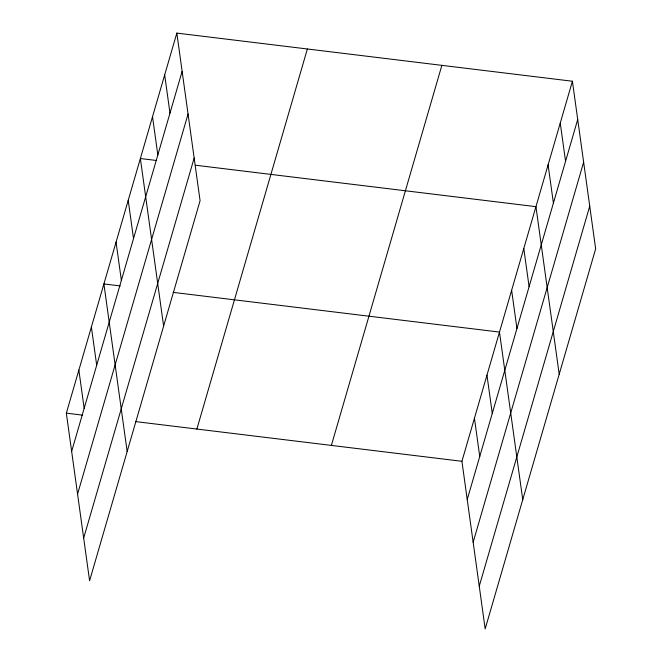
<?xml version="1.0" encoding="UTF-8"?>
<svg xmlns="http://www.w3.org/2000/svg" width="662" height="662" viewBox="0 0 662 662"><rect width="100%" height="100%" fill="white"/><g stroke="black" fill="none" stroke-linecap="round" stroke-linejoin="round"><path stroke-width="0.99" d="M176.828 33.1L200.081 200.702L89.593 580.764L66.341 413.162L176.828 33.1L572.407 81.236L595.659 248.838L485.172 628.9L461.919 461.298L572.407 81.236M71.645 451.41L182.133 71.347M77.57 494.1L188.058 114.038M83.669 538.074L194.165 158.011M196.879 429.05L307.367 48.988M331.372 445.418L441.868 65.356M467.223 499.553L577.711 119.491M473.148 542.236L583.636 162.173M479.247 586.218L589.734 206.155M156.687 160.51L140.369 158.524L163.622 326.118M195.439 165.219L535.947 206.66L559.2 374.262M120.219 285.926L103.901 283.94L127.162 451.542M173.254 292.381L499.479 332.076L522.74 499.678M66.341 413.162L82.659 415.148M135.685 421.603L461.919 461.298M560.251 123.041L565.563 161.296M548.095 164.855L553.407 203.102M523.791 248.465L529.095 286.712M511.635 290.27L516.948 328.526M486.959 375.155L492.271 413.402M474.439 418.227L479.743 456.474M164.673 74.905L169.985 113.161M152.517 116.711L157.829 154.966M128.213 200.329L133.517 238.577M116.057 242.135L121.369 280.382M91.381 327.011L96.693 365.267M78.861 370.091L84.165 408.338"/></g></svg>
